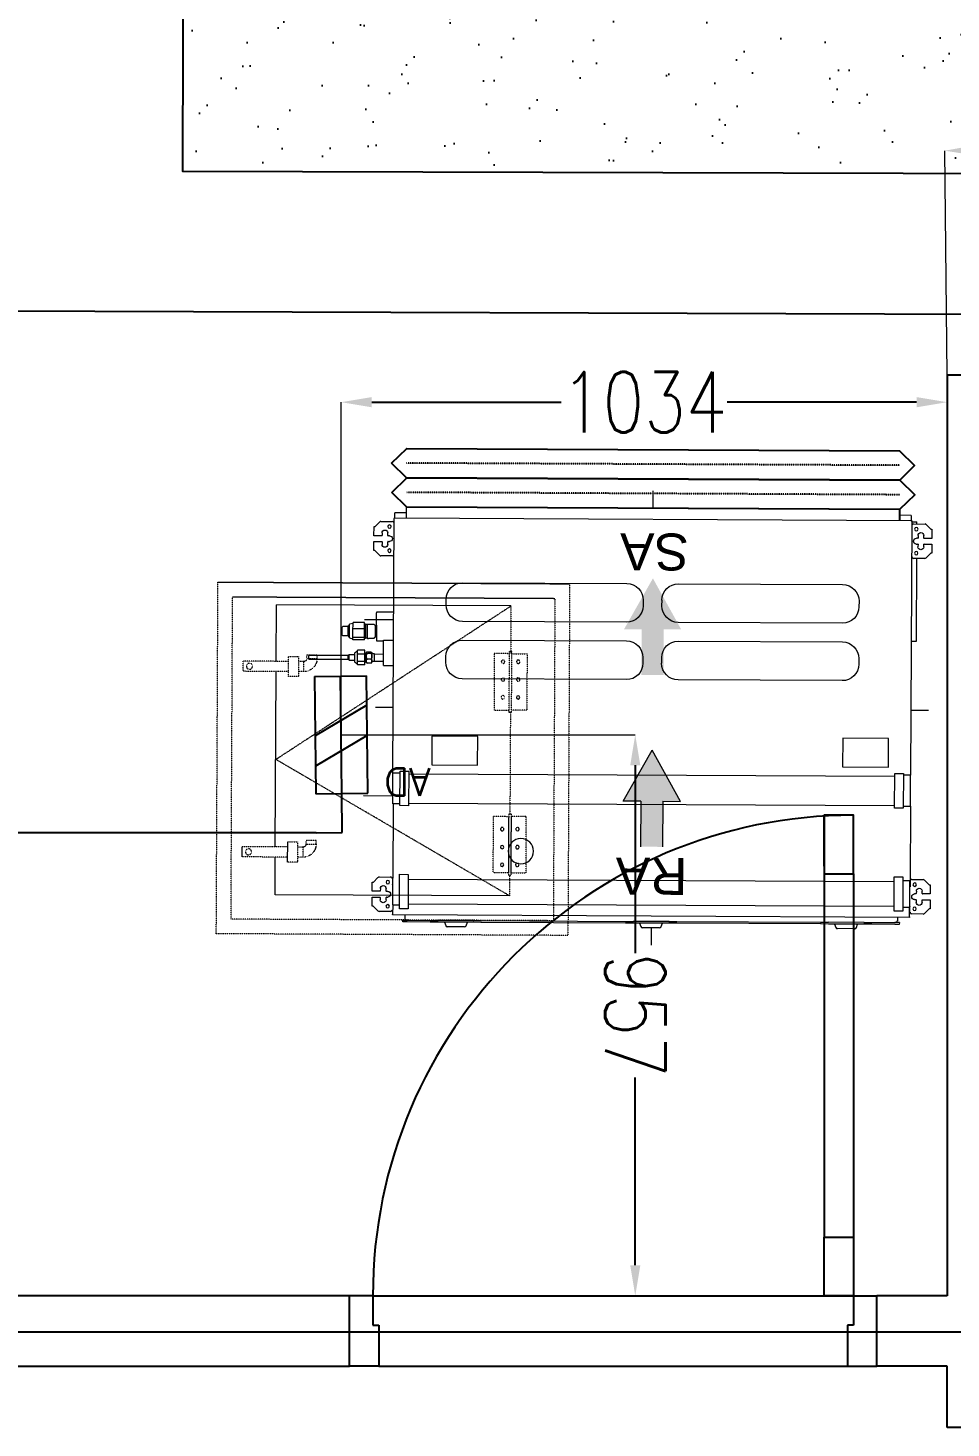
# Model space of a CAD drawing. Extents: x -678889171 to 586587, y -792238163 to 335485.
# Drawn here: x 85652 to 87227, y 45305 to 47694 of the extents above; entities that cross this region are included whole.
import ezdxf
from ezdxf.enums import TextEntityAlignment as Align

# ---------------------------------------------------------------- set-up
doc = ezdxf.new("R2010")
doc.units = 0
doc.header["$MEASUREMENT"] = 0
doc.linetypes.add('HIDDEN', pattern=[0.375, 0.25, -0.125])
doc.linetypes.add('XR-Typ26$0$XR-A-TYP-2-3-4-5-6-7-8-9-10$0$XR-A-TYP-2-3-4-6-7-8-9-10$0$HIDDEN', pattern=[0.375, 0.25, -0.125])
doc.layers.get('0').update_dxf_attribs({"color": 8})
doc.layers.get('Defpoints').update_dxf_attribs({"color": 252})
for name, color, linetype in [('1', 8, 'Continuous'), ('9TH-FURN$0$XR-A-TYP-2-3-4-5-6-7-8-9-10$0$XR-A-TYP$0$TYPICAL TYPES$0$I-FURN-FLOR', 252, 'Continuous'), ('9TH-FURN$0$XR-A-TYP-2-3-4-5-6-7-8-9-10$0$XR-A-TYP$0$TYPICAL TYPES$0$I-FURN-PATT', 252, 'Continuous'), ('AC-DUCT-FLEX', 50, 'Continuous'), ('E-POW-BLOCK', 4, 'Continuous'), ('E-SWIT-AIR', 6, 'Continuous'), ('loop line emped', 1, 'Continuous'), ('XR-Typ26$0$XR-A-TYP-2-3-4-5-6-7-8-9-10$0$A-WALL', 252, 'Continuous'), ('XR-Typ26$0$XR-A-TYP-2-3-4-5-6-7-8-9-10$0$XR-A-TYP-2-3-4-6-7-8-9-10$0$A-DOOR', 252, 'Continuous'), ('XR-Typ26$0$XR-A-TYP-2-3-4-5-6-7-8-9-10$0$XR-A-TYP-2-3-4-6-7-8-9-10$0$A-FLOR-OVHD', 252, 'XR-Typ26$0$XR-A-TYP-2-3-4-5-6-7-8-9-10$0$XR-A-TYP-2-3-4-6-7-8-9-10$0$HIDDEN')]:
    doc.layers.add(name, color=color, linetype=linetype)
for name, color, linetype, lineweight in [('14- SAD FLEX', 30, 'Continuous', 0), ('2-MH TEXT', 2, 'Continuous', 0), ('Air Outlets', 8, 'Continuous', 0), ('LATS_EQ_IDU', 7, 'Continuous', 0)]:
    doc.layers.add(name, color=color, linetype=linetype, lineweight=lineweight)
doc.styles.add('LG-TEXT', font='arial.ttf')
doc.styles.add('ROMANS', font='romans.shx')
doc.styles.add('Work$0$E-M.MODUL', font='romans.shx', dxfattribs={"width": 0.8})
doc.dimstyles.new('Work$0$S-DIM', dxfattribs={"dimscale": 500, "dimtxt": 0.2065, "dimasz": 0.104, "dimexe": 0, "dimexo": 0, "dimgap": 0, "dimtad": 0, "dimdec": 0, "dimzin": 0, "dimdsep": 46, "dimtxsty": 'Work$0$E-M.MODUL', "dimcen": 0.25, "dimclrd": 5, "dimclre": 5, "dimclrt": 1, "dimadec": 0, "dimazin": 0, "dimtfac": 1, "dimtdec": 0, "dimtofl": 0, "dimtmove": 0, "dimatfit": 3, "dimfxl": 1, "dimtolj": 1, "dimtzin": 0, "dimlwe": 13, "dimarcsym": 0})

# ---------------------------------------------------------------- blocks, each defined once
blk = doc.blocks.new('*U2788')
at = {"layer": '14- SAD FLEX', "color": 0, "linetype": 'HIDDEN', "ltscale": 0.1}
for p, q in [((0, 0), (0, 600.1)), ((0, 600.1), (600.1, 600.1)), ((600.1, 600.1), (600.1, 0)), ((25, 25), (25, 575.1)), ((25, 575.1), (575.1, 575.1)), ((575.1, 575.1), (575.1, 25)), ((100, 497.9), (100, 533)), ((100, 533), (500, 302.2)), ((98, 493.8), (72, 493.8)), ((72, 493.8), (72, 397.4)), ((98, 393.3), (98, 497.9)), ((102.1, 497.9), (98, 497.9)), ((98, 397.4), (98, 493.8)), ((102.1, 393.3), (102.1, 497.9)), ((102.1, 397.4), (102.1, 493.8)), ((102.1, 493.8), (128, 493.8)), ((128, 493.8), (128, 397.4)), ((452.7, 468.8), (461.7, 468.8)), ((452.7, 468.8), (452.7, 451.5)), ((461.7, 477.4), (461.7, 442.9)), ((461.7, 477.4), (478.9, 477.4)), ((478.9, 468.8), (556.5, 468.8)), ((430.5, 446.5), (430.5, 439.8)), ((447.7, 446.5), (430.5, 446.5)), ((447.7, 439.8), (430.5, 439.8)), ((447.7, 446.5), (447.7, 439.8)), ((452.7, 451.5), (461.7, 451.5)), ((478.9, 442.9), (461.7, 442.9)), ((478.9, 451.5), (556.5, 451.5)), ((72, 397.4), (98, 397.4)), ((102.1, 393.3), (98, 393.3)), ((100, 220.4), (100, 393.3)), ((128, 397.4), (102.1, 397.4)), ((500, 302.2), (100, 38.4)), ((72, 119.8), (72, 216.3)), ((72, 216.3), (98, 216.3)), ((98, 220.4), (98, 115.8)), ((102.1, 220.4), (102.1, 115.8)), ((128, 216.3), (102.1, 216.3)), ((128, 119.8), (128, 216.3)), ((452.7, 152.1), (461.6, 152.1)), ((452.7, 152.1), (452.7, 134.8)), ((461.6, 160.7), (461.6, 126.3)), ((461.6, 160.7), (478.9, 160.7)), ((478.9, 160.7), (478.9, 126.3)), ((478.9, 152.1), (556.4, 152.1)), ((556.4, 152.1), (556.4, 134.8)), ((98, 119.8), (72, 119.8)), ((100, 38.4), (100, 119.8)), ((102.1, 119.8), (128, 119.8)), ((430.4, 129.8), (430.4, 123.2)), ((447.7, 129.8), (430.4, 129.8)), ((447.7, 123.2), (430.4, 123.2)), ((447.7, 129.8), (447.7, 123.2)), ((452.7, 134.8), (461.6, 134.8)), ((478.9, 126.3), (461.6, 126.3)), ((478.9, 134.8), (556.4, 134.8)), ((575, 25), (25, 25)), ((575.1, 25), (25, 25)), ((600, 0), (0, 0)), ((600.1, 0), (0, 0))]:
    blk.add_line(p, q, dxfattribs=at)
at = {"layer": '14- SAD FLEX', "color": 0}
for p, q in [((100, 533), (500.1, 533)), ((500.1, 533), (500.1, 468.8)), ((478.9, 477.4), (478.9, 442.9)), ((556.5, 468.8), (556.5, 451.5)), ((500.1, 451.5), (500, 152.1)), ((98, 220.4), (102.1, 220.4)), ((500, 134.8), (500, 38.4)), ((102.1, 115.8), (98, 115.8)), ((100, 38.4), (500, 38.4))]:
    blk.add_line(p, q, dxfattribs=at)
at = {"layer": '14- SAD FLEX', "color": 0, "linetype": 'HIDDEN', "ltscale": 0.1, "extrusion": (-1.424e-13, -1.03492e-17, -1)}
for centre in [(87, 480.1), (87, 449.9), (87, 419.2), (87, 163.8), (87, 133.5)]:
    blk.add_ellipse(centre, major_axis=(-0.07, 2.91), ratio=0.999999, start_param=-1.547113, end_param=4.736072, dxfattribs=at)
at = {"layer": '14- SAD FLEX', "color": 0, "extrusion": (-1.424e-13, -1.15929e-17, -1)}
for centre in [(113, 480.1), (113, 449.9)]:
    blk.add_ellipse(centre, major_axis=(-0.1, 2.91), ratio=0.999999, start_param=-1.537705593972815, end_param=4.745479713206769, dxfattribs=at)
at = {"layer": '14- SAD FLEX', "color": 0, "linetype": 'HIDDEN', "ltscale": 0.1, "extrusion": (-1.424e-13, -7.24316e-19, -1)}
blk.add_ellipse((452.7, 446.5), major_axis=(0, 22.3), ratio=0.999999, start_param=4.712047, end_param=6.282844, dxfattribs=at)
at = {"layer": '14- SAD FLEX', "color": 0, "linetype": 'HIDDEN', "ltscale": 0.1, "extrusion": (-1.424e-13, 4.4163e-18, -1)}
blk.add_ellipse((545.8, 460.1), major_axis=(0.29, 5.15), ratio=0.999999, start_param=4.656950285228202, end_param=10.94013559240779, dxfattribs=at)
at = {"layer": '14- SAD FLEX', "color": 0, "linetype": 'HIDDEN', "ltscale": 0.1, "extrusion": (-1.424e-13, -2.73922e-18, -1)}
blk.add_ellipse((452.7, 446.5), major_axis=(-0.04, 5), ratio=0.999999, start_param=-1.562211, end_param=0.008586, dxfattribs=at)
at = {"layer": '14- SAD FLEX', "color": 0, "linetype": 'HIDDEN', "ltscale": 0.1, "extrusion": (-1.424e-13, -1.15929e-17, -1)}
for centre in [(113, 419.2), (113, 194.4), (113, 163.8), (113, 133.5)]:
    blk.add_ellipse(centre, major_axis=(-0.1, 2.91), ratio=0.999999, start_param=-1.537705593972815, end_param=4.745479713206769, dxfattribs=at)
at = {"layer": '14- SAD FLEX', "color": 0, "extrusion": (-1.424e-13, -1.03492e-17, -1)}
blk.add_ellipse((87, 194.4), major_axis=(-0.07, 2.91), ratio=0.999999, start_param=-1.547113, end_param=4.736072, dxfattribs=at)
at = {"layer": '14- SAD FLEX', "color": 0, "linetype": 'HIDDEN', "ltscale": 0.1, "extrusion": (-1.424e-13, -7.31176e-19, -1)}
blk.add_ellipse((452.7, 129.8), major_axis=(0, 22.3), ratio=0.999999, start_param=4.712047, end_param=6.282844, dxfattribs=at)
at = {"layer": '14- SAD FLEX', "color": 0, "linetype": 'HIDDEN', "ltscale": 0.1, "extrusion": (-1.424e-13, 3.32278e-18, -1)}
blk.add_ellipse((545.7, 143.5), major_axis=(0.29, 5.15), ratio=0.999999, start_param=4.656950285228202, end_param=10.94013559240779, dxfattribs=at)
at = {"layer": '14- SAD FLEX', "color": 0, "linetype": 'HIDDEN', "ltscale": 0.1, "extrusion": (-1.424e-13, 7.73502e-18, -1)}
blk.add_ellipse((452.7, 129.8), major_axis=(0.09, 5), ratio=0.999999, start_param=4.694216, end_param=6.265012, dxfattribs=at)
at = {"layer": '2-MH TEXT', "color": 0, "ltscale": 0.02, "style": 'ROMANS'}
blk.add_text('AD', height=47.4, dxfattribs=at).set_placement((235.4, 316))
blk = doc.blocks.new('*U2786')
at = {"color": 0, "linetype": 'HIDDEN', "ltscale": 0.25}
for p, q in [((-9.6, -516.4), (-9.5, -1357.5)), ((40.6, -517), (40.5, -1358.1))]:
    blk.add_line(p, q, dxfattribs=at)
at = {"color": 0, "linetype": 'Continuous'}
for points in [[(-9.6, -1383.3), (15.4, -1357.5), (15.5, -516.4), (-9.6, -490.6), (-34.6, -516.5), (-34.5, -1357.5), (-9.6, -1383.3)], [(40.4, -1383.9), (65.4, -1358), (65.4, -517), (40.4, -491.2), (15.5, -516.4), (15.4, -1358.1), (40.4, -1383.9)]]:
    blk.add_lwpolyline(points, dxfattribs=at)
blk = doc.blocks.new('1PH ISOLATOR')
at = {"color": 4}
blk.add_line((824.308, 1142.35), (819.308, 1142.35), dxfattribs=at)
at = {"layer": 'E-SWIT-AIR'}
for p, q in [((824.308, 1143.462), (819.308, 1143.462)), ((819.308, 1141.239), (819.308, 1143.462)), ((824.308, 1141.239), (824.308, 1143.462)), ((825.975, 1142.35), (824.308, 1142.35)), ((825.975, 1141.239), (825.975, 1142.35)), ((819.308, 1141.239), (824.308, 1141.239))]:
    blk.add_line(p, q, dxfattribs=at)
at = {"layer": 'E-SWIT-AIR', "color": 3}
for p, q in [((820.563, 1143.462), (821.847, 1141.239)), ((821.847, 1143.462), (823.13, 1141.239))]:
    blk.add_line(p, q, dxfattribs=at)
blk = doc.blocks.new('LATS_IDU_MIDDLE_STATIC_M1')
at = {"layer": 'LATS_EQ_IDU', "ltscale": 0.5, "true_color": 0x636466}
for points in [[(-19.2, 220), (18.6, 220), (18.6, 142.2), (48.4, 142.2), (-0.3, 55.2), (-49.1, 142.2), (-19.2, 142.2)], [(18.5, -73.3), (-19.3, -73.3), (-19.3, -151.1), (-49.1, -151.1), (-0.4, -238.1), (48.4, -151.1), (18.5, -151.1)]]:
    blk.add_hatch(color=251, dxfattribs=at).paths.add_polyline_path(points)
at = {"layer": 'LATS_EQ_IDU', "color": 251, "true_color": 0x636466}
for p, q in [((-0.3, 358.1), (-0.3, 388.1)), ((-441, 338.3), (-440.9, 338.3)), ((-441, 337.6), (-441, 338.3)), ((-441, 337.4), (-441, 337.6)), ((-441, 337.4), (-441, 320.9)), ((-440.9, 338.3), (440.8, 338.3)), ((-424, 347.4), (-423.5, 350.3)), ((-424, 347.4), (-416.2, 347.4)), ((-423.5, 350.3), (-416.2, 350.3)), ((-420.3, 344.4), (-420.5, 344.4)), ((-420.5, 338.3), (-420.5, 344.4)), ((-416.2, 350.3), (-376.8, 350.3)), ((-376.8, 347.4), (-416.2, 347.4)), ((-376.8, 350.3), (-375.6, 350.3)), ((-375.3, 347.4), (-376.8, 347.4)), ((-375.6, 350.3), (-363.3, 350.3)), ((-363.1, 347.4), (-375.3, 347.4)), ((-363.8, 347.4), (-302.2, 347.4)), ((-363.3, 350.3), (-361.6, 350.3)), ((-361.6, 350.3), (-304.4, 350.3)), ((-350.5, 356.2), (-352.6, 350.3)), ((-347.7, 358.1), (-318.3, 358.1)), ((-313.4, 350.3), (-315.6, 356.2)), ((-304.4, 350.3), (-302.7, 350.3)), ((-290.7, 347.4), (-302.9, 347.4)), ((-302.7, 350.3), (-290.4, 350.3)), ((-289.2, 347.4), (-290.7, 347.4)), ((-290.4, 350.3), (-289.2, 350.3)), ((-289.2, 350.3), (-43.8, 350.3)), ((-43.8, 347.4), (-289.2, 347.4)), ((-43.8, 350.3), (-42.6, 350.3)), ((-42.3, 347.4), (-43.8, 347.4)), ((-42.6, 350.3), (-30.4, 350.3)), ((-30.1, 347.4), (-42.3, 347.4)), ((-30.8, 347.4), (30.7, 347.4)), ((-30.4, 350.3), (-28.7, 350.3)), ((-28.7, 350.3), (28.6, 350.3)), ((-17.5, 356.2), (-19.6, 350.3)), ((-14.7, 358.1), (14.6, 358.1)), ((19.6, 350.3), (17.4, 356.2)), ((28.6, 350.3), (30.3, 350.3)), ((42.2, 347.4), (30, 347.4)), ((30.3, 350.3), (42.5, 350.3)), ((43.7, 347.4), (42.2, 347.4)), ((42.5, 350.3), (43.7, 350.3)), ((43.7, 350.3), (289.1, 350.3)), ((289.1, 347.4), (43.7, 347.4)), ((289.1, 350.3), (290.3, 350.3)), ((290.6, 347.4), (289.1, 347.4)), ((290.3, 350.3), (302.6, 350.3)), ((302.8, 347.4), (290.6, 347.4)), ((302.1, 347.4), (363.7, 347.4)), ((302.6, 350.3), (304.3, 350.3)), ((304.3, 350.3), (361.5, 350.3)), ((315.5, 356.2), (313.3, 350.3)), ((318.2, 358.1), (347.6, 358.1)), ((352.5, 350.3), (350.4, 356.2)), ((361.5, 350.3), (363.2, 350.3)), ((375.2, 347.4), (363, 347.4)), ((363.2, 350.3), (375.5, 350.3)), ((376.7, 347.4), (375.2, 347.4)), ((375.5, 350.3), (376.7, 350.3)), ((376.7, 350.3), (416.1, 350.3)), ((416.1, 347.4), (376.7, 347.4)), ((416.1, 350.3), (423.4, 350.3)), ((423.9, 347.4), (416.1, 347.4)), ((420.2, 338.5), (420.2, 344.4)), ((420.2, 338.5), (420.2, 338.3)), ((423.4, 350.3), (423.9, 347.4)), ((440.8, 338.3), (441, 338.3)), ((441, 338.3), (441, 337.6)), ((441, 337.6), (441, 337.4)), ((441, 320.9), (441, 337.4)), ((-476.1, 323.5), (-474.6, 323.5)), ((-476.1, 308), (-476.1, 323.5)), ((-474.6, 323.5), (-474.3, 323.7)), ((-466.4, 331.6), (-474.3, 323.7)), ((-464.3, 332.5), (-444.8, 332.5)), ((-462.3, 312.9), (-462.3, 308.5)), ((-452.5, 308.5), (-452.5, 312.9)), ((-441.8, 329.5), (-441.8, 320.9)), ((-441.8, 320.9), (-441.8, 320.2)), ((-441, 319.7), (-441.3, 319.7)), ((-441, 275.8), (-441, 320.9)), ((-429.5, 320.9), (-441, 320.9)), ((-429.5, 269), (-429.5, 327.8)), ((-429.5, 327.8), (-414.8, 327.8)), ((-414.8, 327.8), (-414.8, 269)), ((414.7, 319.5), (-414.8, 319.5)), ((414.7, 269), (414.7, 327.8)), ((414.7, 327.8), (429.4, 327.8)), ((429.4, 327.8), (429.4, 269)), ((441, 320.9), (429.4, 320.9)), ((441, 320.9), (441, 275.8)), ((444.7, 332.5), (464.2, 332.5)), ((452.4, 312.9), (452.4, 308.5)), ((462.2, 308.5), (462.2, 312.9)), ((474.2, 323.7), (466.3, 331.6)), ((474.2, 323.7), (474.5, 323.5)), ((474.5, 323.5), (476, 323.5)), ((476, 323.5), (476, 308)), ((-474.3, 308), (-476.1, 308)), ((-476.1, 298.2), (-474.3, 298.2)), ((-476.1, 282.7), (-476.1, 298.2)), ((-462.8, 308), (-474.3, 308)), ((-474.3, 298.2), (-462.8, 298.2)), ((-462.3, 297.7), (-462.3, 293.3)), ((-452.5, 293.3), (-452.5, 297.7)), ((-449.6, 308), (-452, 308)), ((-452, 298.2), (-449.6, 298.2)), ((451.9, 308), (449.5, 308)), ((449.5, 298.2), (451.9, 298.2)), ((452.4, 297.7), (452.4, 293.3)), ((462.2, 293.3), (462.2, 297.7)), ((474.2, 308), (462.7, 308)), ((462.7, 298.2), (474.2, 298.2)), ((476, 308), (474.2, 308)), ((474.2, 298.2), (476, 298.2)), ((476, 298.2), (476, 282.7)), ((-474.6, 282.7), (-476.1, 282.7)), ((-474.3, 282.4), (-474.6, 282.7)), ((-474.3, 282.4), (-466.4, 274.5)), ((-444.8, 273.7), (-464.3, 273.7)), ((-441.8, 276.6), (-441.8, 285.9)), ((-441.8, 275.8), (-441, 275.8)), ((-441.8, 148.8), (-441.8, 275.8)), ((-441, 286.4), (-441.3, 286.4)), ((-441, 275.8), (-429.5, 275.8)), ((-414.8, 269), (-429.5, 269)), ((414.7, 277.3), (-414.8, 277.3)), ((429.4, 269), (414.7, 269)), ((441, 286.4), (441.2, 286.4)), ((441, 148.8), (441, 275.8)), ((441.7, 276.6), (441.7, 285.9)), ((464.2, 273.7), (444.7, 273.7)), ((466.3, 274.5), (474.2, 282.4)), ((474.5, 282.7), (474.2, 282.4)), ((476, 282.7), (474.5, 282.7)), ((-441, 148.8), (-441.8, 148.8)), ((-441.6, 148.8), (-441.6, 95.9)), ((-429.5, 148.8), (-441, 148.8)), ((-429.5, 93), (-429.5, 151.8)), ((-429.5, 151.8), (-414.8, 151.8)), ((-414.8, 151.8), (-414.8, 93)), ((414.7, 147.4), (-414.8, 147.4)), ((414.7, 151.8), (429.4, 151.8)), ((414.7, 93), (414.7, 151.8)), ((429.4, 151.8), (429.4, 93)), ((429.4, 148.8), (441, 148.8)), ((441.7, 148.8), (441, 148.8)), ((441.7, 148.8), (441.7, 95.9)), ((491.7, 134.9), (441.7, 134.9)), ((-441.8, 95.9), (-441, 95.9)), ((-441.8, -338), (-441.8, 95.9)), ((-441, 95.9), (-429.5, 95.9)), ((414.7, 97.3), (-414.8, 97.3)), ((441, 95.9), (429.4, 95.9)), ((441, 95.9), (441.7, 95.9)), ((441.7, 95.9), (441.7, -338)), ((-414.8, 93), (-429.5, 93)), ((-325.6, 82), (-404, 82)), ((-404, 82), (-404, 33)), ((-325.6, 33), (-325.6, 82)), ((375.6, 82), (297.2, 82)), ((297.2, 82), (297.2, 33)), ((375.6, 33), (375.6, 82)), ((429.4, 93), (414.7, 93)), ((-404, 33), (-325.6, 33)), ((297.2, 33), (375.6, 33)), ((-441.8, -15.5), (-471.8, -15.5)), ((441.7, -15.5), (471.7, -15.5)), ((-324.2, -65.2), (-44.1, -65.2)), ((44.1, -65.2), (324.1, -65.2)), ((-352.3, -103), (-352.3, -93.2)), ((-16.1, -93.2), (-16.1, -103)), ((16, -103), (16, -93.2)), ((352.2, -93.2), (352.2, -103)), ((458.8, -87.4), (441.7, -87.4)), ((458.8, -87.4), (458.8, -109.3)), ((474, -94.6), (458.8, -94.6)), ((474, -94.6), (474, -106.8)), ((478.4, -94.6), (474, -94.6)), ((478.4, -93), (478.4, -105.9)), ((480.4, -91.3), (486.2, -91.3)), ((488.2, -93), (488.2, -105.9)), ((490.2, -93.4), (488.2, -93.4)), ((490.7, -92.9), (490.2, -93.4)), ((490.2, -93.4), (490.2, -108)), ((490.7, -88.2), (490.7, -93.9)), ((490.7, -88.2), (502.9, -88.2)), ((490.7, -93.9), (502.9, -93.9)), ((490.7, -93.9), (490.7, -106.3)), ((502.9, -88.2), (502.9, -91.1)), ((508.3, -93.3), (502.9, -89.9)), ((502.9, -91.1), (502.9, -93.9)), ((502.9, -93.9), (502.9, -100.1)), ((508.3, -108), (508.3, -93.3)), ((474, -106.8), (458.8, -106.8)), ((458.8, -109.3), (458.8, -130.7)), ((474, -106.8), (478.4, -106.8)), ((478.4, -105.9), (478.4, -108.3)), ((480.4, -97.9), (486.2, -97.9)), ((480.4, -107.3), (486.2, -107.3)), ((480.4, -110), (486.2, -110)), ((488.2, -105.9), (488.2, -108.3)), ((488.2, -108), (490.2, -108)), ((490.2, -108), (490.7, -108.5)), ((490.7, -106.3), (490.7, -113.1)), ((490.7, -106.3), (502.9, -106.3)), ((490.7, -113.1), (502.9, -113.1)), ((502.9, -100.1), (502.9, -106.3)), ((502.9, -106.3), (502.9, -109.7)), ((502.9, -111.5), (508.3, -108)), ((502.9, -109.7), (502.9, -113.1)), ((517.3, -96), (508.3, -96)), ((508.3, -105.3), (517.3, -105.3)), ((517.3, -96), (517.3, -98.9)), ((518.9, -97.6), (517.3, -96)), ((517.3, -98.9), (517.3, -105.3)), ((517.3, -105.3), (518.9, -103.8)), ((518.9, -97.6), (518.9, -99.5)), ((585.9, -97.6), (518.9, -97.6)), ((518.9, -99.5), (518.9, -103.8)), ((518.9, -103.8), (585.9, -103.8)), ((585.9, -97.6), (585.9, -99.5)), ((585.9, -99.5), (585.9, -103.8)), ((-450.5, -133), (-450.5, -274.3)), ((-441.8, -133), (-450.5, -133)), ((-44.1, -131.1), (-324.2, -131.1)), ((324.1, -131.1), (44.1, -131.1)), ((458.8, -130.7), (441.7, -130.7)), ((471, -129), (458.8, -129)), ((471, -155.9), (471, -129)), ((473, -135.8), (471, -135.8)), ((474.9, -134.2), (473, -135.8)), ((473, -155.4), (473, -135.8)), ((474.9, -134.4), (474.9, -134.2)), ((476.9, -132.9), (484.7, -132.9)), ((486.7, -156.5), (486.7, -134.4)), ((489.2, -134.4), (486.7, -134.4)), ((489.7, -133.9), (489.2, -134.4)), ((489.7, -157), (489.7, -133.9)), ((491.4, -133.9), (489.7, -133.9)), ((491.4, -130.9), (491.4, -134.8)), ((491.4, -130.9), (511, -130.9)), ((491.4, -134.8), (511, -134.8)), ((491.4, -134.8), (491.4, -149.6)), ((511, -130.9), (511, -132.8)), ((516.8, -133.9), (511, -132.4)), ((511, -132.8), (511, -134.8)), ((511, -134.8), (511, -142.2)), ((511, -142.2), (511, -149.6)), ((516.8, -133.9), (516.8, -153.9)), ((517.8, -136.1), (516.8, -136.1)), ((519.6, -137.9), (517.8, -136.1)), ((519.6, -153.3), (519.6, -137.9)), ((528.6, -137.9), (519.6, -137.9)), ((529.4, -138.8), (528.6, -137.9)), ((529.4, -138.8), (529.4, -152.4)), ((-324.2, -163.2), (-44.1, -163.2)), ((44.1, -163.2), (324.1, -163.2)), ((441.7, -165.1), (491.7, -165.1)), ((471, -155.4), (473, -155.4)), ((471, -155.9), (471, -176.8)), ((473, -155.4), (474.9, -157)), ((486.5, -157.5), (475.1, -157.5)), ((486.7, -156.8), (489.2, -156.8)), ((489.2, -156.8), (489.2, -156.5)), ((489.2, -156.8), (489.7, -157.3)), ((489.7, -157.3), (489.7, -157)), ((489.7, -157.3), (491.4, -157.3)), ((491.4, -149.6), (491.4, -160.4)), ((491.4, -149.6), (511, -149.6)), ((491.4, -160.4), (511, -160.4)), ((511, -149.6), (511, -155)), ((511, -155), (511, -160.4)), ((511, -158.8), (516.8, -157.4)), ((516.8, -153.9), (516.8, -157.4)), ((516.8, -155.1), (517.8, -155.1)), ((517.8, -155.1), (519.6, -153.3)), ((519.6, -153.3), (528.6, -153.3)), ((528.6, -153.3), (529.4, -152.4)), ((441.9, -178.2), (471, -178.2)), ((471, -178.2), (471, -176.8)), ((-352.3, -201), (-352.3, -191.2)), ((-16.1, -191.2), (-16.1, -201)), ((16, -201), (16, -191.2)), ((352.2, -191.2), (352.2, -201)), ((-44.1, -229.1), (-324.2, -229.1)), ((324.1, -229.1), (44.1, -229.1)), ((-476.1, -283.4), (-474.6, -283.4)), ((-476.1, -298.8), (-476.1, -283.4)), ((-474.6, -283.4), (-474.3, -283.1)), ((-466.4, -275.2), (-474.3, -283.1)), ((-464.3, -274.3), (-444.8, -274.3)), ((444.7, -274.3), (464.2, -274.3)), ((474.2, -283.1), (466.3, -275.2)), ((474.2, -283.1), (474.5, -283.4)), ((474.5, -283.4), (476, -283.4)), ((476, -283.4), (476, -298.8)), ((-474.3, -298.8), (-476.1, -298.8)), ((-476.1, -308.6), (-474.3, -308.6)), ((-476.1, -324.1), (-476.1, -308.6)), ((-462.8, -298.8), (-474.3, -298.8)), ((-474.3, -308.6), (-462.8, -308.6)), ((-462.3, -293.9), (-462.3, -298.4)), ((-462.3, -309.1), (-462.3, -313.5)), ((-452.5, -298.4), (-452.5, -293.9)), ((-452.5, -313.5), (-452.5, -309.1)), ((-449.6, -298.8), (-452, -298.8)), ((-452, -308.6), (-449.6, -308.6)), ((451.9, -298.8), (449.5, -298.8)), ((449.5, -308.6), (451.9, -308.6)), ((452.4, -293.9), (452.4, -298.4)), ((452.4, -309.1), (452.4, -313.5)), ((462.2, -298.4), (462.2, -293.9)), ((462.2, -313.5), (462.2, -309.1)), ((474.2, -298.8), (462.7, -298.8)), ((462.7, -308.6), (474.2, -308.6)), ((476, -298.8), (474.2, -298.8)), ((474.2, -308.6), (476, -308.6)), ((476, -308.6), (476, -324.1)), ((-474.6, -324.1), (-476.1, -324.1)), ((-474.3, -324.4), (-474.6, -324.1)), ((-474.3, -324.4), (-466.4, -332.3)), ((-444.8, -333.1), (-464.3, -333.1)), ((-450.5, -333.1), (-450.5, -336.9)), ((-442, -338.2), (-442, -331.3)), ((464.2, -333.1), (444.7, -333.1)), ((466.3, -332.3), (474.2, -324.4)), ((474.5, -324.1), (474.2, -324.4)), ((476, -324.1), (474.5, -324.1)), ((-442, -336.9), (-450.5, -336.9)), ((-441, -338.2), (-442, -338.2)), ((-441, -338), (-441.8, -338)), ((-441, -338.2), (-441, -338)), ((-441, -338), (-440.9, -338)), ((-441, -338.2), (-440.9, -338.2)), ((-441, -339), (-441, -338.2)), ((-440.9, -339), (-441, -339)), ((-440.9, -338.2), (-440.9, -338)), ((-440.9, -339), (-440.9, -338.2)), ((440.8, -339), (-440.9, -339)), ((-440.7, -347.7), (-440.7, -339)), ((-440.7, -347.7), (-421.4, -347.7)), ((-421.4, -357.8), (-421.4, -339)), ((-420.5, -357.8), (-421.4, -357.8)), ((-419.7, -357.8), (-420.5, -357.8)), ((-420.3, -357.6), (-420.3, -339)), ((419.6, -357.6), (-420.3, -357.6)), ((-419.7, -357.6), (-419.7, -357.8)), ((-0.3, -357.6), (-0.3, -387.6)), ((419.6, -357.8), (419.6, -357.6)), ((420.4, -357.8), (419.6, -357.8)), ((421.4, -357.8), (420.4, -357.8)), ((421.3, -347.7), (440.4, -347.7)), ((421.4, -357.8), (421.4, -339)), ((440.4, -339), (440.4, -347.7)), ((441, -339), (440.8, -339)), ((441.7, -338), (441, -338)), ((441, -338), (441, -338.2)), ((441, -338.2), (441, -339))]:
    blk.add_line(p, q, dxfattribs=at)
at = {"layer": 'LATS_EQ_IDU', "color": 251, "ltscale": 0.5, "true_color": 0x636466}
for p, q in [((-19.2, 142.2), (-19.2, 220)), ((-19.2, 142.2), (-19.2, 220)), ((18.6, 142.2), (18.6, 220)), ((18.6, 142.2), (18.6, 220)), ((-19.2, 142.2), (-49.1, 142.2)), ((-19.2, 142.2), (-49.1, 142.2)), ((-49.1, 142.2), (-0.3, 55.2)), ((-49.1, 142.2), (-0.3, 55.2)), ((48.4, 142.2), (-0.3, 55.2)), ((48.4, 142.2), (-0.3, 55.2)), ((18.6, 142.2), (48.4, 142.2)), ((18.6, 142.2), (48.4, 142.2))]:
    blk.add_line(p, q, dxfattribs=at)
at = {"layer": 'LATS_EQ_IDU', "color": 251, "true_color": 0x636466, "extrusion": (0, -3.15544e-30, -1)}
for centre, radius in [((449.6, 323.6), 2.94), ((-449.5, 323.6), 2.94), ((449.6, 282.5), 2.94), ((-449.5, 282.5), 2.94), ((-222.7, 228.6), 21.6), ((449.6, -283.2), 2.94), ((-449.5, -283.2), 2.94), ((449.6, -324.3), 2.94), ((-449.5, -324.3), 2.94)]:
    blk.add_circle(centre, radius, dxfattribs=at)
at = {"layer": 'LATS_EQ_IDU', "color": 251, "true_color": 0x636466}
for centre, radius, start, end in [((-417.3, 344.4), 2.94, 90, 180), ((-347.7, 355.2), 2.94, 90, 160), ((-318.3, 355.2), 2.94, 20, 90), ((-14.7, 355.2), 2.94, 90, 160), ((14.6, 355.2), 2.94, 20, 90), ((318.2, 355.2), 2.94, 90, 160), ((347.6, 355.2), 2.94, 20, 90), ((417.2, 344.4), 2.94, 0, 90), ((-464.3, 329.5), 2.94, 90, 135), ((-444.8, 329.5), 2.94, 0, 90), ((444.7, 329.5), 2.94, 90, 180), ((464.2, 329.5), 2.94, 45, 90), ((-462.8, 308.5), 0.49, 270, 0), ((-462.8, 297.7), 0.49, 0, 90), ((-452, 308.5), 0.49, 180, 270), ((-452, 297.7), 0.49, 90, 180), ((451.9, 308.5), 0.49, 270, 0), ((451.9, 297.7), 0.49, 0, 90), ((462.7, 308.5), 0.49, 180, 270), ((462.7, 297.7), 0.49, 90, 180), ((-464.3, 276.6), 2.94, 225, 270), ((-444.8, 276.6), 2.94, 270, 0), ((444.7, 276.6), 2.94, 180, 270), ((464.2, 276.6), 2.94, 270, 315), ((480.4, -93), 1.96, 146.8632, 180), ((486.2, -93), 1.96, 0, 33.2645), ((480.4, -108.3), 1.96, 180, 213.2645), ((486.2, -108.3), 1.96, 326.8632, 0), ((476.9, -134.6), 1.96, 155.1213, 169.6165), ((484.7, -134.6), 1.96, 17.552, 24.9684), ((484.7, -134.6), 1.96, 0, 7.0247), ((476.9, -156.7), 1.96, 190.3835, 204.9684), ((484.7, -156.7), 1.96, 335.1213, 0), ((-464.3, -277.3), 2.94, 90, 135), ((-444.8, -277.3), 2.94, 0, 90), ((444.7, -277.3), 2.94, 90, 180), ((464.2, -277.3), 2.94, 45, 90), ((-462.8, -298.4), 0.49, 270, 0), ((-462.8, -309.1), 0.49, 0, 90), ((-452, -298.4), 0.49, 180, 270), ((-452, -309.1), 0.49, 90, 180), ((451.9, -298.4), 0.49, 270, 0), ((451.9, -309.1), 0.49, 0, 90), ((462.7, -298.4), 0.49, 180, 270), ((462.7, -309.1), 0.49, 90, 180), ((-464.3, -330.2), 2.94, 225, 270), ((-444.8, -330.2), 2.94, 270, 0), ((444.7, -330.2), 2.94, 180, 270), ((464.2, -330.2), 2.94, 270, 315)]:
    blk.add_arc(centre, radius, start, end, dxfattribs=at)
at = {"layer": 'LATS_EQ_IDU', "color": 251, "true_color": 0x636466, "extrusion": (0, -3.15544e-30, -1)}
for centre, radius, start, end in [((457.4, 312.9), 4.9, 0, 180), ((441.3, 320.2), 0.49, 270, 0), ((-457.3, 312.9), 4.9, 0, 180), ((457.4, 293.3), 4.9, 180, 0), ((449.6, 303.1), 4.9, 90, 270), ((-449.5, 303.1), 4.9, 270, 90), ((-457.3, 293.3), 4.9, 180, 0), ((441.3, 285.9), 0.49, 0, 90), ((-441.2, 285.9), 0.49, 90, 180), ((324.2, -93.2), 28.1, 0, 90), ((44.1, -93.2), 28.1, 90, 180), ((-44.1, -93.2), 28.1, 0, 90), ((-324.1, -93.2), 28.1, 90, 180), ((324.2, -103), 28.1, 270, 0), ((44.1, -103), 28.1, 180, 270), ((-44.1, -103), 28.1, 270, 0), ((-324.1, -103), 28.1, 180, 270), ((324.2, -191.2), 28.1, 0, 90), ((44.1, -191.2), 28.1, 90, 180), ((-44.1, -191.2), 28.1, 0, 90), ((-324.1, -191.2), 28.1, 90, 180), ((324.2, -201), 28.1, 270, 0), ((44.1, -201), 28.1, 180, 270), ((-44.1, -201), 28.1, 270, 0), ((-324.1, -201), 28.1, 180, 270), ((457.4, -293.9), 4.9, 0, 180), ((449.6, -303.7), 4.9, 90, 270), ((-449.5, -303.7), 4.9, 270, 90), ((-457.3, -293.9), 4.9, 0, 180), ((457.4, -313.5), 4.9, 180, 0), ((-457.3, -313.5), 4.9, 180, 0)]:
    blk.add_arc(centre, radius, start, end, dxfattribs=at)
at = {"layer": 'LATS_EQ_IDU', "color": 251, "true_color": 0x636466}
for points, knots in [([(480.4, -97.9), (479.9, -97.9), (479.5, -97.7), (479, -97.2), (478.9, -96.8), (478.6, -95.9), (478.5, -95.3), (478.5, -94), (478.6, -93.3), (478.9, -92.4), (479, -92.1), (479.5, -91.6), (479.9, -91.3), (480.4, -91.3)], [0, 0, 0, 0, 0.125, 0.125, 0.25, 0.25, 0.5, 0.5, 0.75, 0.75, 0.875, 0.875, 1, 1, 1, 1]), ([(480.4, -91.3), (479.9, -91.3), (479.5, -91.4), (479, -91.6), (478.9, -91.8), (478.7, -91.9), (478.7, -92), (478.7, -92)], [0, 0, 0, 0, 0.455633, 0.455633, 0.911267, 0.911267, 1, 1, 1, 1]), ([(486.2, -91.3), (486.7, -91.3), (487.1, -91.4), (487.6, -91.6), (487.8, -91.8), (487.9, -91.9), (487.9, -92), (487.9, -92)], [0, 0, 0, 0, 0.455763, 0.455763, 0.911527, 0.911527, 1, 1, 1, 1]), ([(486.2, -97.9), (486.7, -97.9), (487.1, -97.7), (487.6, -97.2), (487.8, -96.8), (488.1, -95.9), (488.1, -95.3), (488.1, -94), (488.1, -93.3), (487.8, -92.4), (487.6, -92.1), (487.1, -91.6), (486.7, -91.3), (486.2, -91.3)], [0, 0, 0, 0, 0.125, 0.125, 0.25, 0.25, 0.5, 0.5, 0.75, 0.75, 0.875, 0.875, 1, 1, 1, 1]), ([(480.4, -107.3), (479.9, -107.3), (479.5, -106.9), (479, -106.2), (478.9, -105.7), (478.6, -104.4), (478.5, -103.5), (478.5, -101.7), (478.6, -100.8), (478.9, -99.5), (479, -99), (479.5, -98.3), (479.9, -97.9), (480.4, -97.9)], [0, 0, 0, 0, 0.125, 0.125, 0.25, 0.25, 0.5, 0.5, 0.75, 0.75, 0.875, 0.875, 1, 1, 1, 1]), ([(480.4, -110), (479.9, -110), (479.5, -109.9), (479, -109.7), (478.9, -109.6), (478.6, -109.2), (478.5, -108.9), (478.5, -108.4), (478.6, -108.1), (478.9, -107.7), (479, -107.6), (479.5, -107.4), (479.9, -107.3), (480.4, -107.3)], [0, 0, 0, 0, 0.125, 0.125, 0.25, 0.25, 0.5, 0.5, 0.75, 0.75, 0.875, 0.875, 1, 1, 1, 1]), ([(486.2, -107.3), (486.7, -107.3), (487.1, -106.9), (487.6, -106.2), (487.8, -105.7), (488.1, -104.4), (488.1, -103.5), (488.1, -101.7), (488.1, -100.8), (487.8, -99.5), (487.6, -99), (487.1, -98.3), (486.7, -97.9), (486.2, -97.9)], [0, 0, 0, 0, 0.125, 0.125, 0.25, 0.25, 0.5, 0.5, 0.75, 0.75, 0.875, 0.875, 1, 1, 1, 1]), ([(486.2, -110), (486.7, -110), (487.1, -109.9), (487.6, -109.7), (487.8, -109.6), (488.1, -109.2), (488.1, -108.9), (488.1, -108.4), (488.1, -108.1), (487.8, -107.7), (487.6, -107.6), (487.1, -107.4), (486.7, -107.3), (486.2, -107.3)], [0, 0, 0, 0, 0.125, 0.125, 0.25, 0.25, 0.5, 0.5, 0.75, 0.75, 0.875, 0.875, 1, 1, 1, 1]), ([(474.9, -134.4), (475, -134.1), (475, -133.8), (475.3, -133.4), (475.5, -133.2), (476, -133), (476.4, -132.9), (476.9, -132.9)], [0, 0, 0, 0, 0.5, 0.5, 0.75, 0.75, 1, 1, 1, 1]), ([(486.5, -133.7), (486.4, -133.6), (486.3, -133.4), (485.8, -133), (485.3, -132.9), (484.7, -132.9)], [0, 0, 0, 0, 0.491288, 0.491288, 1, 1, 1, 1])]:
    blk.add_open_spline(points, degree=3, knots=knots, dxfattribs=at)
at = {"layer": 'AC-DUCT-FLEX', "color": 251, "true_color": 0x636466, "extrusion": (-8.49824e-16, -3.701e-11, -1), "zscale": -1.000000000000003, "rotation": 269.9931127075088}
blk.add_blockref('*U2786', (937.3, -392.5, 0), dxfattribs=at)
at = {"layer": 'Air Outlets', "color": 251, "true_color": 0x636466, "extrusion": (2.55996e-11, 7.89147e-07, 1), "rotation": 4.624811842361033e-08}
blk.add_blockref('*U2788', (141.7, -228.2, -1.9), dxfattribs=at)
at = {"layer": 'E-POW-BLOCK', "xscale": 40.04552503335542, "yscale": 40.04552503335542, "zscale": 40.04552503335542, "rotation": 90.90578391495268}
blk.add_blockref('1PH ISOLATOR', (46790.8, -32151.1, -1.9), dxfattribs=at)
at = {"layer": 'LATS_EQ_IDU', "color": 251, "true_color": 0x636466, "style": 'LG-TEXT'}
for s, p in [('RA', (-0.6, 238.8)), ('SA', (-2.8, -314.8))]:
    blk.add_text(s, height=63, dxfattribs=at).set_placement(p, align=Align.CENTER)
blk = doc.blocks.new('*D2941')
at = {"layer": '1', "color": 5, "lineweight": 13, "transparency": 16777216}
for p, q in [((87220.3, 47101.6), (87216.2, 47484.5)), ((87820.3, 47108), (87816.2, 47490.9))]:
    blk.add_line(p, q, dxfattribs=at)
at = {"layer": '1', "color": 5, "lineweight": -2, "transparency": 16777216}
for p, q in [((87268.2, 47485.1), (87412, 47486.6)), ((87764.2, 47490.4), (87620.5, 47488.9))]:
    blk.add_line(p, q, dxfattribs=at)
at = {"layer": '1', "color": 5, "transparency": 16777216}
for points in [[(87764.1, 47499.1), (87764.3, 47481.7), (87816.2, 47490.9)], [(87268.1, 47493.8), (87268.3, 47476.4), (87216.2, 47484.5)]]:
    blk.add_solid(points, dxfattribs=at)
at = {"layer": 'Defpoints', "color": 0, "transparency": 16777216}
for p in [(87816.2, 47490.9), (87220.3, 47101.6), (87820.3, 47108)]:
    blk.add_point(p, dxfattribs=at)
at = {"layer": '1', "color": 1, "transparency": 16777216, "insert": (87516.2, 47487.7), "char_height": 103.25, "attachment_point": 5, "rotation": 0.6118, "style": 'Work$0$E-M.MODUL'}
blk.add_mtext('\\A1;600', dxfattribs=at)
blk = doc.blocks.new('*D2960')
at = {"layer": '1', "color": 5, "lineweight": 13, "transparency": 16777216}
for p, q in [((86186.3, 46487.7), (86688.1, 46487.7)), ((86186.3, 45530.5), (86688.1, 45530.5))]:
    blk.add_line(p, q, dxfattribs=at)
at = {"layer": '1', "color": 5, "lineweight": -2, "transparency": 16777216}
for p, q in [((86688.1, 46435.7), (86688.1, 46115.3)), ((86688.1, 45582.5), (86688.1, 45902.9))]:
    blk.add_line(p, q, dxfattribs=at)
at = {"layer": '1', "color": 5, "transparency": 16777216}
for points in [[(86696.8, 46435.7), (86679.5, 46435.7), (86688.1, 46487.7)], [(86696.8, 45582.5), (86679.5, 45582.5), (86688.1, 45530.5)]]:
    blk.add_solid(points, dxfattribs=at)
at = {"layer": 'Defpoints', "color": 0, "transparency": 16777216}
for p in [(86186.3, 46487.7, -1.9), (86186.3, 45530.5), (86688.1, 45530.5)]:
    blk.add_point(p, dxfattribs=at)
at = {"layer": '1', "color": 1, "transparency": 16777216, "insert": (86688.1, 46009.1), "char_height": 103.25, "attachment_point": 5, "rotation": 270.0001, "style": 'Work$0$E-M.MODUL'}
blk.add_mtext('\\A1;957', dxfattribs=at)
blk = doc.blocks.new('*D2961')
at = {"layer": '1', "color": 5, "lineweight": 13, "transparency": 16777216}
for p, q in [((86186.3, 46487.7), (86186.3, 47055.3)), ((87220.3, 46487.7), (87220.3, 47055.3))]:
    blk.add_line(p, q, dxfattribs=at)
at = {"layer": '1', "color": 5, "lineweight": -2, "transparency": 16777216}
for p, q in [((86238.3, 47055.3), (86561.7, 47055.3)), ((87168.3, 47055.3), (86844.9, 47055.3))]:
    blk.add_line(p, q, dxfattribs=at)
at = {"layer": '1', "color": 5, "transparency": 16777216}
for points in [[(86238.3, 47064), (86238.3, 47046.6), (86186.3, 47055.3)], [(87168.3, 47064), (87168.3, 47046.6), (87220.3, 47055.3)]]:
    blk.add_solid(points, dxfattribs=at)
at = {"layer": 'Defpoints', "color": 0, "transparency": 16777216}
for p in [(87220.3, 47055.3), (86186.3, 46487.7), (87220.3, 46487.7)]:
    blk.add_point(p, dxfattribs=at)
at = {"layer": '1', "color": 1, "transparency": 16777216, "insert": (86703.3, 47055.3), "char_height": 103.25, "attachment_point": 5, "style": 'Work$0$E-M.MODUL'}
blk.add_mtext('\\A1;1034', dxfattribs=at)
blk = doc.blocks.new('*U1136')
for p, q in [((0, -20), (0, -140)), ((50, -20), (0, -20)), ((50, -90), (50, -20)), ((850, -90), (850, -20)), ((850, -20), (900, -20)), ((900, -20), (900, -140)), ((40, -140), (40, -90)), ((40, -90), (50, -90)), ((860, -90), (850, -90)), ((860, -140), (860, -90)), ((40, -140), (0, -140)), ((860, -140), (900, -140)), ((40, -860), (40, -240)), ((90, -860), (90, -240))]:
    blk.add_line(p, q)
for points in [[(90, -240), (40, -240), (40, -140), (90, -140), (90, -227)], [(90, -860), (40, -860), (40, -960), (90, -960), (90, -873), (90, -960)]]:
    blk.add_lwpolyline(points, close=True)
blk.add_arc((40, -140), 820, 270, 0)
at = {"layer": 'XR-Typ26$0$XR-A-TYP-2-3-4-5-6-7-8-9-10$0$XR-A-TYP-2-3-4-6-7-8-9-10$0$A-FLOR-OVHD'}
for p, q in [((850, -20), (50, -20)), ((860, -140), (40, -140))]:
    blk.add_line(p, q, dxfattribs=at)

msp = doc.modelspace()

# ---------------------------------------------------------------- hatches: boundary and pattern name
at = {"layer": '9TH-FURN$0$XR-A-TYP-2-3-4-5-6-7-8-9-10$0$XR-A-TYP$0$TYPICAL TYPES$0$I-FURN-PATT'}
h = msp.add_hatch(dxfattribs=at)
h.set_pattern_fill('AR-SAND', color=256, scale=3, angle=89.8428)
h.set_pattern_definition([(127.343, (87987.49, 47750.96), (-146.8366, -4.397), [0, -115.824, 0, -129.54, 0, -123.825]), (97.343, (87987.5, 47750.96), (-214.677, 135.447), [0, -62.484, 0, -104.394, 0, -40.005]), (57.343, (87987.23, 47657.23), (0.22, 237.298), [0, -38.1, 0, -137.16, 0, -179.07]), (47.343, (87987.23, 47657.23), (-66.25, 229.25), [0, -19.05, 0, -89.916, 0, -102.87])])
h.paths.add_polyline_path([(85920.3, 49249.6), (85915.4, 47449.7), (88785.3, 47441.8), (88790.3, 49241.8)])

# ---------------------------------------------------------------- linework, layer by layer
at = {"layer": '9TH-FURN$0$XR-A-TYP-2-3-4-5-6-7-8-9-10$0$XR-A-TYP$0$TYPICAL TYPES$0$I-FURN-FLOR', "elevation": 0}
msp.add_lwpolyline([(85920.3, 49249.6), (85915.4, 47449.7), (88785.3, 47441.8), (88790.3, 49241.8)], close=True, dxfattribs=at)
at = {"layer": 'loop line emped', "color": 3}
msp.add_line((87525, 47204.4, 0), (84888.9, 47212.9, 0), dxfattribs=at)
at = {"layer": 'loop line emped', "color": 240, "true_color": 0xed1f24}
for p, q in [((86143.6, 46320.4, -1.9), (84921.6, 46320.4, -1.2)), ((87744.5, 45468.1, -0.1), (85121.6, 45468.1, 1))]:
    msp.add_line(p, q, dxfattribs=at)
at = {"layer": 'XR-Typ26$0$XR-A-TYP-2-3-4-5-6-7-8-9-10$0$A-WALL'}
for p, q in [((90427.5, 47101.7), (87220.3, 47101.6)), ((87220.3, 47101.6), (87220.3, 45530.5)), ((86200.3, 45530.5), (84811.4, 45530.5)), ((86200.3, 45410.5), (86200.3, 45530.5)), ((87100.3, 45410.5), (87100.3, 45530.5)), ((84811.5, 45410.5), (86200.3, 45410.5)), ((87220.3, 45410.5), (87100.3, 45410.5)), ((87220.2, 45305.9), (87220.3, 45410.5)), ((87340.2, 45305.9), (87220.2, 45305.9))]:
    msp.add_line(p, q, dxfattribs=at)
msp.add_lwpolyline([(87220.3, 45530.5), (87100.3, 45530.5)], dxfattribs=at)

# ---------------------------------------------------------------- block references
at = {"layer": 'LATS_EQ_IDU', "color": 0, "extrusion": (1.9746e-06, 4.84641e-08, 1), "rotation": 179.7238319634691}
msp.add_blockref('LATS_IDU_MIDDLE_STATIC_M1', (86716.7, 46516.6, 0.2), dxfattribs=at)
at = {"layer": 'XR-Typ26$0$XR-A-TYP-2-3-4-5-6-7-8-9-10$0$XR-A-TYP-2-3-4-6-7-8-9-10$0$A-DOOR', "extrusion": (2.23835e-11, -5.50969e-25, -1), "xscale": -1, "zscale": -1, "rotation": 180}
msp.add_blockref('*U1136', (-87100.3, 45390.5, 0), dxfattribs=at)
msp.add_blockref('*U1136', (-87100.3, 45390.5, 0), dxfattribs=at)

# ---------------------------------------------------------------- dimensions: what is measured, and where the dimension line sits
at = {"layer": '1', "color": 4}
for p1, p2, distance, picture, middle in [((87220.3, 47101.6), (87820.3, 47108), 383, '*D2941', (87516.2, 47487.7)), ((86186.3, 46487.7, -1.9), (86186.3, 45530.5), 501.9, '*D2960', (86688.1, 46009.1))]:
    dim = msp.add_aligned_dim(p1=p1, p2=p2, distance=distance, dimstyle='Work$0$S-DIM', dxfattribs=at)
    dim.commit()
    dim.dimension.update_dxf_attribs({"geometry": picture, "text_midpoint": middle})
dim = msp.add_linear_dim(base=(87220.3, 47055.3), p1=(86186.3, 46487.7), p2=(87220.3, 46487.7), dimstyle='Work$0$S-DIM', dxfattribs=at)
dim.commit()
dim.dimension.update_dxf_attribs({"geometry": '*D2961', "text_midpoint": (86703.3, 47055.3)})

doc.saveas('drawing.dxf')
